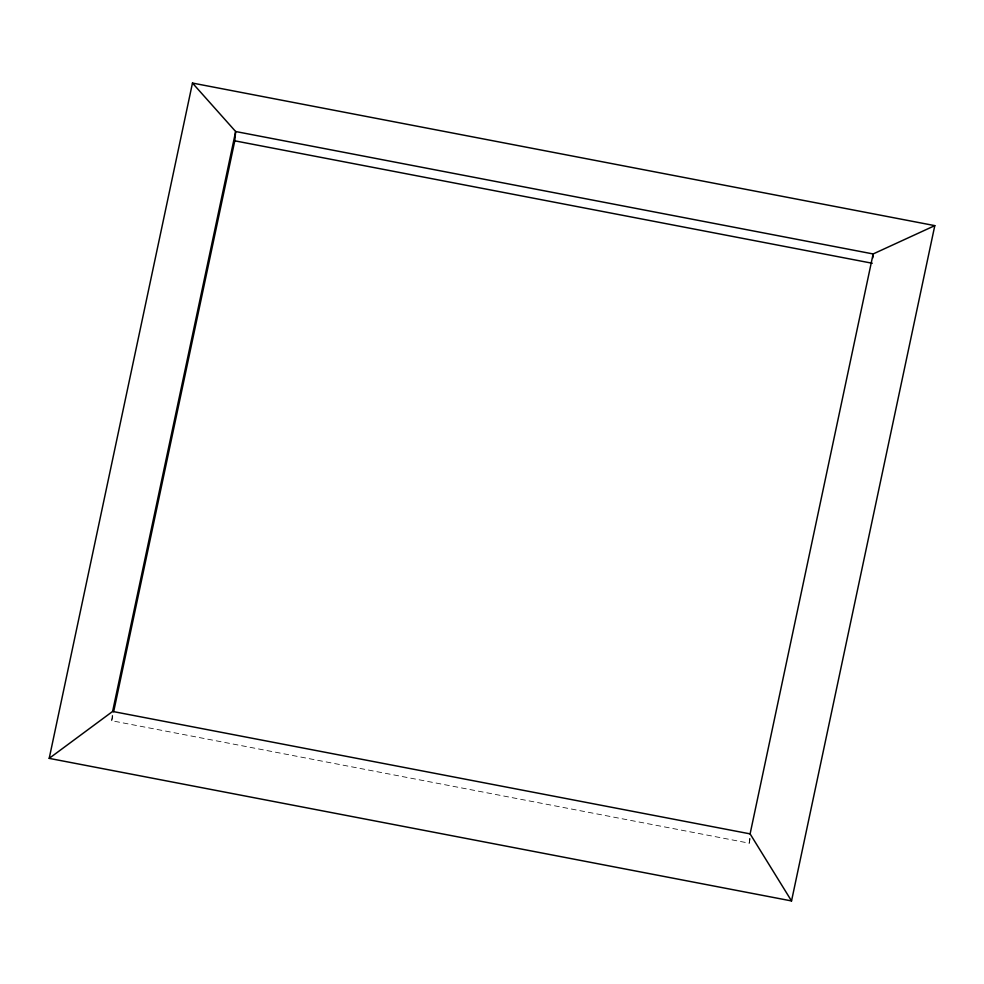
<?xml version="1.0" encoding="UTF-8"?>
<svg xmlns="http://www.w3.org/2000/svg" width="984" height="984" viewBox="0 0 984 984"><rect width="100%" height="100%" fill="white"/><g stroke="black" fill="none" stroke-linecap="round" stroke-linejoin="round"><path stroke-width="0.74" stroke-dasharray="4.92 3.69" d="M750.177 838.676L749.218 843.177L111.745 720.743L112.373 714.101M749.218 843.177L749.722 837.864M111.745 720.743L113.332 713.228"/><path stroke-width="1.48" d="M113.652 711.727L234.782 140.823L235.656 131.524L192.47 83.062L49.2 758.369L791.53 900.938L934.8 225.631L192.47 83.062M872.759 257.943L873.14 253.958L934.8 225.631M49.2 758.369L112.619 711.444L235.656 131.524L873.14 253.958L750.103 833.879L791.53 900.938M234.782 140.823L872.255 263.257M112.619 711.444L750.103 833.879"/></g></svg>
